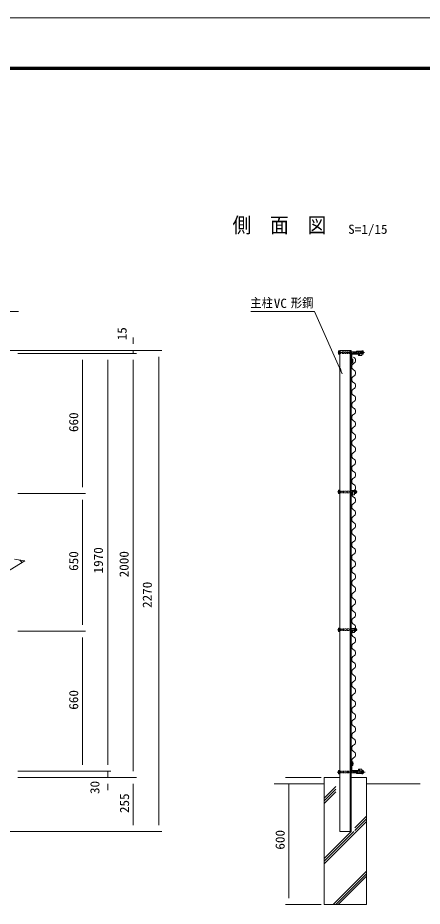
# Model space of a CAD drawing. Units: millimetres, scale not verified. Extents: x -4455 to 4455, y -3150 to 3150.
# Drawn here: x -1136 to 773, y -1041 to 3150 of the extents above; entities that cross this region are included whole.
import ezdxf
from ezdxf.enums import TextEntityAlignment as Align

# ---------------------------------------------------------------- set-up
doc = ezdxf.new("R2010")
doc.units = ezdxf.units.MM
doc.header["$LTSCALE"] = 30
for name, pattern in [('DASHED', [7.5, 6, -1.5]), ('USER1', [2, 1.25, -0.25, 0.25, -0.25]), ('USER2', [0.375, 0.25, -0.125]), ('USER3', [1.125, 0.75, -0.125, 0.125, -0.125])]:
    doc.linetypes.add(name, pattern=pattern)
for name, color, linetype, lineweight in [('0-0_4基礎', 4, 'Continuous', 18), ('0-1_5寸法', 1, 'Continuous', 18), ('0-5_6文字', 3, 'Continuous', 18), ('0-6_1部材', 3, 'Continuous', 18), ('0-8_2網', 4, 'Continuous', 18), ('0-9_KOUZOU', 3, 'Continuous', 18), ('0-A_8部品', 3, 'Continuous', 18), ('0-C_GL', 7, 'Continuous', 9), ('0-F_D-TTL', 7, 'Continuous', 9)]:
    doc.layers.add(name, color=color, linetype=linetype, lineweight=lineweight)
doc.styles.add('ＭＳ ゴシック', font='')
doc.styles.get('ＭＳ ゴシック').set_extended_font_data('MS Gothic')

msp = doc.modelspace()

# ---------------------------------------------------------------- linework, layer by layer
at = {"layer": '0-0_4基礎', "color": 7, "lineweight": 9}
for p, q in [((310.53, -433.73), (383.53, -433.73)), ((310.53, -433.73), (310.53, -1033.73)), ((437.53, -433.73), (510.53, -433.73)), ((510.53, -433.73), (510.53, -1033.73)), ((310.53, -1033.73), (510.53, -1033.73))]:
    msp.add_line(p, q, dxfattribs=at)
at = {"layer": '0-0_4基礎'}
for p, q in [((310.53, -531.22), (365.53, -476.22)), ((310.53, -543.72), (365.53, -488.72)), ((310.53, -556.22), (365.53, -501.22)), ((455.53, -670.82), (510.53, -615.82)), ((455.53, -683.32), (510.53, -628.32)), ((310.53, -840.82), (510.53, -640.82)), ((310.53, -815.82), (437.61, -688.73)), ((310.53, -828.32), (450.11, -688.73)), ((351.92, -1033.73), (510.53, -875.12)), ((364.42, -1033.73), (510.53, -887.62)), ((376.92, -1033.73), (510.53, -900.12))]:
    msp.add_line(p, q, dxfattribs=at)
at = {"layer": '0-1_5寸法'}
for p, q in [((-590.77, 1611.27), (-590.77, 1641.27)), ((-1513.71, 1581.27), (-575.77, 1581.27)), ((-1135.39, 1581.27), (-455.77, 1581.27)), ((-1135.39, 1566.27), (-575.77, 1566.27)), ((-1135.39, 1566.27), (-695.77, 1566.27)), ((-1135.39, 1566.27), (-815.77, 1566.27)), ((-1135.39, 1566.27), (-575.77, 1566.27)), ((-590.77, 1566.27), (-590.77, 1581.27)), ((-470.77, -658.73), (-470.77, 1551.27)), ((-830.77, 936.27), (-830.77, 1536.27)), ((-710.77, 1536.27), (-710.77, -373.73)), ((-590.77, 1536.27), (-590.77, -403.73)), ((-590.77, 1536.27), (-590.77, 1506.27)), ((-1135.39, 906.27), (-815.77, 906.27)), ((-1135.39, 906.27), (-815.77, 906.27)), ((-830.77, 286.27), (-830.77, 876.27)), ((-1135.39, 256.27), (-815.77, 256.27)), ((-1135.39, 256.27), (-815.77, 256.27)), ((-830.77, -373.73), (-830.77, 226.27)), ((-710.77, -373.73), (-710.77, -343.73)), ((-1135.39, -403.73), (-695.77, -403.73)), ((-1135.39, -403.73), (-695.77, -403.73)), ((-1135.39, -403.73), (-815.77, -403.73)), ((-710.77, -433.73), (-710.77, -403.73)), ((-1135.39, -433.73), (-575.77, -433.73)), ((-1135.39, -433.73), (-695.77, -433.73)), ((-1135.39, -433.73), (-575.77, -433.73)), ((295.53, -433.73), (128.36, -433.73)), ((-710.77, -463.73), (-710.77, -493.73)), ((-590.77, -463.73), (-590.77, -658.73)), ((143.36, -463.73), (143.36, -1003.73)), ((-1513.71, -688.73), (-575.77, -688.73)), ((-1513.71, -688.73), (-455.77, -688.73)), ((295.53, -1033.73), (128.36, -1033.73))]:
    msp.add_line(p, q, dxfattribs=at)
at = {"layer": '0-5_6文字', "color": 7, "lineweight": 9}
for points in [[(-1132.23, 1764.92), (-1432.79, 1764.92), (-1538.43, 1561.87)], [(-35.95, 1764.92), (264.61, 1764.92), (395.33, 1469.89)]]:
    msp.add_lwpolyline(points, dxfattribs=at)
at = {"layer": '0-5_6文字', "color": 7}
msp.add_solid([(396.14, 1468.06), (379.22, 1493.38), (388.75, 1497.6)], dxfattribs=at)
at = {"layer": '0-6_1部材', "color": 7, "lineweight": 9}
for p, q in [((383.53, 1581.27), (383.53, -688.73)), ((433.53, 1581.27), (433.53, -688.73)), ((437.53, 1581.27), (437.53, -688.73)), ((437.53, 1523.35), (441.43, 1526.37)), ((437.53, 1518.3), (445.43, 1524.4)), ((445.43, 1539.37), (441.43, 1539.37)), ((441.43, 1539.37), (441.43, 1526.37)), ((445.43, 1539.37), (445.43, 1524.4)), ((437.53, -355.86), (445.45, -361.99)), ((437.53, -360.92), (441.45, -363.95)), ((441.45, -376.95), (441.45, -363.95)), ((445.45, -376.95), (441.45, -376.95)), ((445.45, -376.95), (445.45, -361.99))]:
    msp.add_line(p, q, dxfattribs=at)
at = {"layer": '0-6_1部材'}
for p, q in [((437.53, 1526.27), (437.53, 1566.27)), ((437.53, 1566.27), (477.53, 1566.27)), ((437.53, 1526.27), (437.53, 1566.27)), ((440.53, 1560.27), (440.53, 1528.27)), ((443.53, 1563.27), (475.53, 1563.27)), ((462.34, 1566.59), (477.09, 1566.59)), ((477.53, 1566.27), (477.53, 1565.27)), ((437.53, 1526.27), (438.53, 1526.27)), ((437.53, -363.73), (438.53, -363.73)), ((437.53, -403.73), (477.53, -403.73)), ((443.53, -400.73), (475.53, -400.73)), ((462.34, -404.05), (477.09, -404.05)), ((477.53, -403.73), (477.53, -402.73))]:
    msp.add_line(p, q, dxfattribs=at)
at = {"layer": '0-6_1部材', "color": 4}
for p in [(-1192.49, 533.13), (-1150.39, 595.48)]:
    msp.add_line(p, (-1102.7, 588.84), dxfattribs=at)
at = {"layer": '0-6_1部材'}
for centre, radius, start, end in [((443.53, 1560.27), 3, 89.99975, 180.00001), ((475.53, 1565.27), 2, 269.99979, 0), ((438.53, 1528.27), 2, 269.99998, 0.00002), ((438.53, -365.73), 2, 359.99998, 90.00002), ((443.53, -397.73), 3, 179.99999, 270.00025), ((475.53, -402.73), 2, 0, 90.00021)]:
    msp.add_arc(centre, radius, start, end, dxfattribs=at)
at = {"layer": '0-8_2網'}
msp.add_line((-1115.31, 581.02), (-1126.44, 592.15), dxfattribs=at)
at = {"layer": '0-8_2網', "color": 2}
for centre, start, end in [((457.1, 1503.97), 118.07249, 241.92751), ((441.1, 1533.97), 298.07249, 61.92751), ((441.1, 1473.97), 298.07249, 61.92751), ((457.1, 1443.97), 118.07249, 241.92751), ((441.1, 1413.97), 298.07249, 61.92751), ((457.1, 1383.97), 118.07249, 241.92751), ((441.1, 1353.97), 298.07249, 61.92751), ((457.1, 1323.97), 118.07249, 241.92751), ((441.1, 1293.97), 298.07249, 61.92751), ((457.1, 1263.97), 118.07249, 241.92751), ((457.1, 1203.97), 118.07249, 241.92751), ((441.1, 1233.97), 298.07249, 61.92751), ((441.1, 1173.97), 298.07249, 61.92751), ((457.1, 1143.97), 118.07249, 241.92751), ((457.1, 1083.97), 118.07249, 241.92751), ((441.1, 1113.97), 298.07249, 61.92751), ((441.1, 1053.97), 298.07249, 61.92751), ((457.1, 1023.97), 118.07249, 241.92751), ((441.1, 993.97), 298.07249, 61.92751), ((457.1, 963.97), 118.07249, 241.92751), ((441.1, 933.97), 298.07249, 61.92751), ((457.1, 903.97), 118.07249, 241.92751), ((441.1, 873.97), 298.07249, 61.92751), ((457.1, 843.97), 118.07249, 241.92751), ((457.1, 783.97), 118.07249, 241.92751), ((441.1, 813.97), 298.07249, 61.92751), ((441.1, 753.97), 298.07249, 61.92751), ((457.1, 723.97), 118.07249, 241.92751), ((457.1, 663.97), 118.07249, 241.92751), ((441.1, 693.97), 298.07249, 61.92751), ((441.1, 633.97), 298.07249, 61.92751), ((457.1, 603.97), 118.07249, 241.92751), ((441.1, 573.97), 298.07249, 61.92751), ((457.1, 543.97), 118.07249, 241.92751), ((441.1, 513.97), 298.07249, 61.92751), ((457.1, 483.97), 118.07249, 241.92751), ((441.1, 453.97), 298.07249, 61.92751), ((457.1, 423.97), 118.07249, 241.92751), ((457.1, 363.97), 118.07249, 241.92751), ((441.1, 393.97), 298.07249, 61.92751), ((441.1, 333.97), 298.07249, 61.92751), ((457.1, 303.97), 118.07249, 241.92751), ((457.1, 243.97), 118.07249, 241.92751), ((441.1, 273.97), 298.07249, 61.92751), ((441.1, 213.97), 298.07249, 61.92751), ((457.1, 183.97), 118.07249, 241.92751), ((441.1, 153.97), 298.07249, 61.92751), ((457.1, 123.97), 118.07249, 241.92751), ((441.1, 93.97), 298.07249, 61.92751), ((441.1, 93.97), 298.07249, 61.92751), ((457.1, 63.97), 118.07249, 241.92751), ((441.1, 33.97), 298.07249, 61.92751), ((457.1, 3.97), 118.07249, 241.92751), ((457.1, -56.03), 118.07249, 241.92751), ((441.1, -26.03), 298.07249, 61.92751), ((441.1, -86.03), 298.07249, 61.92751), ((457.1, -116.03), 118.07249, 241.92751), ((457.1, -176.03), 118.07249, 241.92751), ((441.1, -146.03), 298.07249, 61.92751), ((441.1, -206.03), 298.07249, 61.92751), ((457.1, -236.03), 118.07249, 241.92751), ((441.1, -266.03), 298.07249, 61.92751), ((457.1, -296.03), 118.07249, 241.92751), ((441.1, -326.03), 298.07249, 61.92751), ((457.1, -356.03), 118.07249, 241.92751)]:
    msp.add_arc(centre, 17, start, end, dxfattribs=at)
at = {"layer": '0-9_KOUZOU'}
for p, q in [((437.53, -363.73), (437.53, -403.73)), ((437.53, -363.73), (437.53, -403.73)), ((440.53, -397.73), (440.53, -365.73))]:
    msp.add_line(p, q, dxfattribs=at)
at = {"layer": '0-A_8部品', "color": 1, "linetype": 'USER3'}
for p, q in [((500.75, 1570.77), (372.82, 1570.77)), ((503.38, -408.23), (369.98, -408.23))]:
    msp.add_line(p, q, dxfattribs=at)
at = {"layer": '0-A_8部品'}
for p, q in [((377.13, 1564.85), (377.13, 1576.69)), ((377.13, 1564.85), (378.23, 1562.93)), ((377.81, 1574.77), (383.53, 1574.77)), ((377.81, 1566.77), (383.53, 1566.77)), ((378.23, 1562.93), (383.53, 1562.93)), ((383.53, 1562.93), (383.53, 1578.61)), ((437.53, 1574.77), (487.34, 1574.77)), ((437.53, 1566.77), (487.34, 1566.77)), ((462.34, 1577.09), (487.34, 1577.09)), ((462.34, 1577.09), (462.34, 1566.59)), ((472.34, 1562.09), (472.34, 1557.09)), ((472.34, 1562.09), (477.09, 1562.09)), ((472.34, 1557.09), (487.34, 1557.09)), ((487.34, 1562.93), (487.34, 1578.61)), ((492.63, 1578.61), (487.34, 1578.61)), ((487.34, 1577.09), (487.34, 1557.09)), ((493.05, 1574.77), (487.34, 1574.77)), ((493.05, 1566.77), (487.34, 1566.77)), ((493.74, 1576.69), (492.63, 1578.61)), ((493.74, 1564.85), (493.74, 1576.69)), ((377.13, 907.49), (377.13, 919.33)), ((377.13, 907.49), (378.23, 905.57)), ((377.81, 917.41), (383.53, 917.41)), ((377.81, 909.41), (383.53, 909.41)), ((378.23, 905.57), (383.53, 905.57)), ((383.53, 905.57), (383.53, 921.25)), ((437.53, 919.73), (453.28, 919.73)), ((437.53, 909.23), (443.03, 909.23)), ((438.28, 904.73), (443.03, 904.73)), ((453.28, 905.57), (453.28, 921.25)), ((458.57, 921.25), (453.28, 921.25)), ((453.28, 919.73), (453.28, 899.73)), ((458.99, 917.41), (453.28, 917.41)), ((458.99, 909.41), (453.28, 909.41)), ((459.68, 919.33), (458.57, 921.25)), ((459.68, 907.49), (459.68, 919.33)), ((459.68, 917.41), (463.23, 917.41)), ((459.68, 909.41), (463.23, 909.41)), ((463.23, 909.41), (463.23, 917.41)), ((377.13, 269.33), (378.23, 271.25)), ((377.13, 257.49), (377.13, 269.33)), ((377.81, 267.41), (383.53, 267.41)), ((377.81, 259.41), (383.53, 259.41)), ((378.23, 271.25), (383.53, 271.25)), ((383.53, 255.57), (383.53, 271.25)), ((437.53, 269.73), (453.28, 269.73)), ((437.53, 259.23), (443.03, 259.23)), ((438.28, 254.73), (438.28, 249.73)), ((438.28, 254.73), (443.03, 254.73)), ((453.28, 255.57), (453.28, 271.25)), ((453.28, 269.73), (453.28, 249.73)), ((458.99, 267.41), (453.28, 267.41)), ((458.99, 259.41), (453.28, 259.41)), ((458.57, 255.57), (453.28, 255.57)), ((459.68, 257.49), (458.57, 255.57)), ((459.68, 257.49), (459.68, 269.33)), ((459.68, 267.41), (463.23, 267.41)), ((459.68, 259.41), (463.23, 259.41)), ((463.23, 259.41), (463.23, 267.41)), ((438.28, 249.73), (453.28, 249.73)), ((377.13, -402.31), (378.23, -400.39)), ((377.13, -414.15), (377.13, -402.31)), ((377.13, -414.15), (378.23, -416.07)), ((377.81, -404.23), (383.53, -404.23)), ((377.81, -412.23), (383.53, -412.23)), ((378.23, -400.39), (383.53, -400.39)), ((378.23, -416.07), (383.53, -416.07)), ((383.53, -416.07), (383.53, -400.39)), ((437.53, -404.23), (487.34, -404.23)), ((437.53, -412.23), (487.34, -412.23)), ((462.34, -414.55), (462.34, -404.05)), ((472.34, -394.55), (487.34, -394.55)), ((472.34, -399.55), (472.34, -394.55)), ((472.34, -399.55), (477.09, -399.55)), ((492.63, -400.39), (487.34, -400.39)), ((487.34, -400.39), (487.34, -416.07)), ((493.05, -404.23), (487.34, -404.23)), ((493.05, -412.23), (487.34, -412.23)), ((493.74, -402.31), (492.63, -400.39)), ((493.74, -402.31), (493.74, -414.15))]:
    msp.add_line(p, q, dxfattribs=at)
at = {"layer": '0-A_8部品', "color": 7, "lineweight": 9}
msp.add_line((437.53, 1581.27), (383.53, 1581.27), dxfattribs=at)
at = {"layer": '0-A_8部品', "linetype": 'USER2'}
for p, q in [((383.53, 1574.77), (437.53, 1574.77)), ((383.53, 1566.77), (437.53, 1566.77)), ((437.53, 917.41), (383.53, 917.41)), ((437.53, 909.41), (383.53, 909.41)), ((437.53, 267.41), (383.53, 267.41)), ((437.53, 259.41), (383.53, 259.41)), ((437.53, -404.23), (383.53, -404.23)), ((437.53, -412.23), (383.53, -412.23))]:
    msp.add_line(p, q, dxfattribs=at)
at = {"layer": '0-A_8部品', "linetype": 'DASHED'}
for p, q in [((462.34, 1575.09), (487.34, 1575.09)), ((462.34, -412.55), (487.34, -412.55))]:
    msp.add_line(p, q, dxfattribs=at)
at = {"layer": '0-A_8部品', "color": 1, "linetype": 'USER1'}
for p, q in [((465.86, 913.41), (372.82, 913.41)), ((465.86, 263.41), (372.82, 263.41))]:
    msp.add_line(p, q, dxfattribs=at)
at = {"layer": '0-A_8部品', "color": 1}
for p, q in [((459.68, 916.61), (463.63, 916.61)), ((459.68, 910.21), (463.63, 910.21)), ((459.68, 266.61), (463.63, 266.61)), ((459.68, 260.21), (463.63, 260.21))]:
    msp.add_line(p, q, dxfattribs=at)
at = {"layer": '0-A_8部品'}
for points in [[(377.13, 1576.69), (378.23, 1578.61), (383.53, 1578.61)], [(493.74, 1564.85), (492.63, 1562.93), (487.34, 1562.93)], [(377.13, 919.33), (378.23, 921.25), (383.53, 921.25)], [(438.28, 904.73), (438.28, 899.73), (453.28, 899.73)], [(459.68, 907.49), (458.57, 905.57), (453.28, 905.57)], [(377.13, 257.49), (378.23, 255.57), (383.53, 255.57)], [(459.68, 269.33), (458.57, 271.25), (453.28, 271.25)], [(462.34, -414.55), (487.34, -414.55), (487.34, -394.55)], [(493.74, -414.15), (492.63, -416.07), (487.34, -416.07)]]:
    msp.add_lwpolyline(points, dxfattribs=at)
for centre, radius, start, end in [((380.16, 1576.69), 3.03, 180, 219.3382), ((389.13, 1570.77), 12, 160.52878, 199.47122), ((380.16, 1564.85), 3.03, 140.6618, 180), ((477.09, 1564.34), 2.25, 270, 90), ((490.71, 1576.69), 3.03, 320.6618, 0), ((481.74, 1570.77), 12, 340.52878, 19.47122), ((490.71, 1564.85), 3.03, 0, 39.3382), ((490.58, 1570.77), 6.71, 298.05542, 61.94458), ((380.16, 919.33), 3.03, 180, 219.3382), ((389.13, 913.41), 12, 160.52878, 199.47122), ((380.16, 907.49), 3.03, 140.6618, 180), ((443.03, 906.98), 2.25, 270, 90), ((456.65, 919.33), 3.03, 320.6618, 0), ((447.68, 913.41), 12, 340.52878, 19.47122), ((456.65, 907.49), 3.03, 0, 39.3382), ((456.3, 913.41), 8, 330, 30), ((380.16, 269.33), 3.03, 180, 219.3382), ((389.13, 263.41), 12, 160.52878, 199.47122), ((380.16, 257.49), 3.03, 140.6618, 180), ((443.03, 256.98), 2.25, 270, 90), ((456.65, 269.33), 3.03, 320.6618, 0), ((447.68, 263.41), 12, 340.52878, 19.47122), ((456.65, 257.49), 3.03, 0, 39.3382), ((456.3, 263.41), 8, 330, 30), ((380.16, -402.31), 3.03, 180, 219.3382), ((389.13, -408.23), 12, 160.52878, 199.47122), ((380.16, -414.15), 3.03, 140.6618, 180), ((477.09, -401.8), 2.25, 270, 90), ((490.71, -402.31), 3.03, 320.6618, 0), ((481.74, -408.23), 12, 340.52878, 19.47122), ((490.71, -414.15), 3.03, 0, 39.3382), ((490.58, -408.23), 6.71, 298.05542, 61.94458)]:
    msp.add_arc(centre, radius, start, end, dxfattribs=at)
at = {"layer": '0-C_GL'}
for p, q in [((310.53, -463.73), (74.79, -463.73)), ((762.81, -463.73), (510.53, -463.73)), ((383.53, -688.73), (437.53, -688.73))]:
    msp.add_line(p, q, dxfattribs=at)
at = {"layer": '0-F_D-TTL', "color": 2, "lineweight": 18}
msp.add_lwpolyline([(-4454.85, 3150.21), (4454.85, 3150.21), (4454.85, -3150.21), (-4454.85, -3150.21)], close=True, dxfattribs=at)
at = {"layer": '0-F_D-TTL'}
for points in [[(-4168.47, 2916.87), (4168.47, 2916.87), (4168.47, -2916.87), (-4168.47, -2916.87)], [(-4165.81, 2914.21), (4165.81, 2914.21), (4165.81, -2914.21), (-4165.81, -2914.21)], [(-4163.16, 2911.56), (4163.16, 2911.56), (4163.16, -2911.56), (-4163.16, -2911.56)], [(-4160.51, 2908.91), (4160.51, 2908.91), (4160.51, -2908.91), (-4160.51, -2908.91)], [(-4157.86, 2906.26), (4157.86, 2906.26), (4157.86, -2906.26), (-4157.86, -2906.26)]]:
    msp.add_lwpolyline(points, close=True, dxfattribs=at)

# ---------------------------------------------------------------- texts
at = {"layer": '0-1_5寸法', "color": 3, "style": 'ＭＳ ゴシック', "width": 1.05}
for s, p in [('15', (-609.07, 1628.55)), ('660', (-837.44, 1195.77)), ('650', (-837.44, 540.77)), ('1970', (-720.66, 528.69)), ('2000', (-599.65, 510.43)), ('2270', (-490.21, 365.88)), ('660', (-837.44, -114.23)), ('30', (-737.37, -511.9)), ('255', (-597.44, -601.73)), ('600', (136.69, -774.23))]:
    msp.add_text(s, height=43.33, rotation=90, dxfattribs=at).set_placement(p, align=Align.BOTTOM_LEFT)
at = {"layer": '0-5_6文字', "color": 7, "style": 'ＭＳ ゴシック', "width": 0.9}
msp.add_text('側\u3000面\u3000図', height=72.14, dxfattribs=at).set_placement((-122.25, 2114.41), align=Align.BOTTOM_LEFT)
at = {"layer": '0-5_6文字', "style": 'ＭＳ ゴシック'}
for s, width, p in [('S=1/15', 1.05, (423.34, 2117.86)), ('主柱', 0.9, (-38.35, 1770.93)), ('VC', 1.05, (72.38, 1768.47)), ('形鋼', 0.9, (152.69, 1770.93))]:
    msp.add_text(s, height=43.33, dxfattribs=dict(at, width=width)).set_placement(p, align=Align.BOTTOM_LEFT)

doc.saveas('drawing.dxf')
